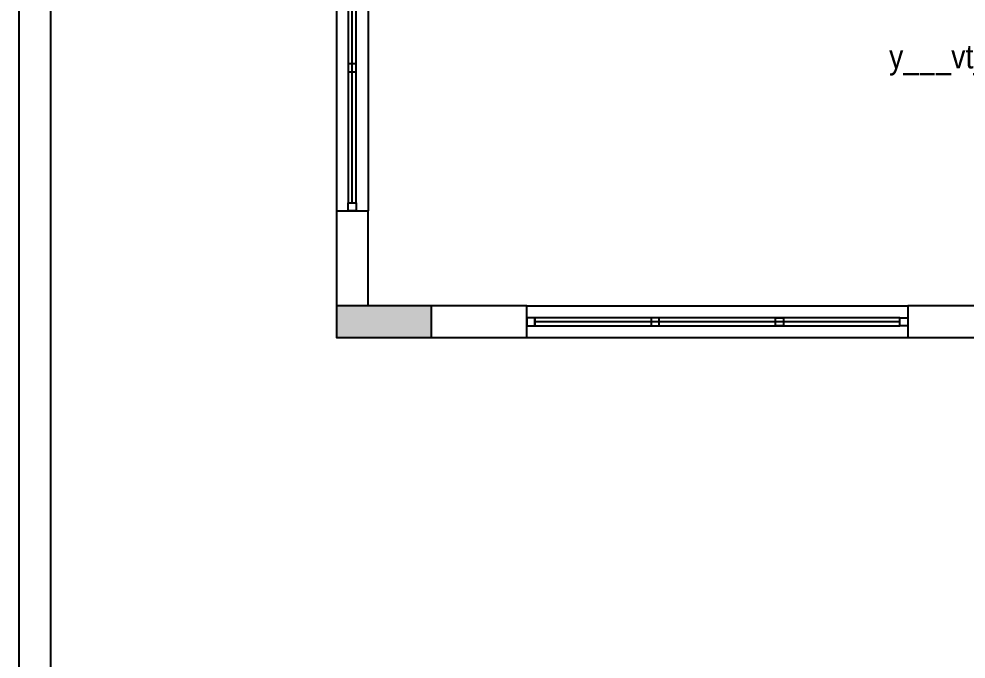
# Model space of a CAD drawing. Header units: metres. Extents: x -658 to -58, y -713 to -118.
# Drawn here: x -339.05 to -333.08, y -198.57 to -194.54 of the extents above; entities that cross this region are included whole.
import ezdxf

# ---------------------------------------------------------------- set-up
doc = ezdxf.new("R2010")
doc.units = ezdxf.units.M
doc.header["$LTSCALE"] = 100
doc.layers.add('plan', color=8, linetype='Continuous')
doc.styles.add('style12', font='xarab.shx')

# ---------------------------------------------------------------- blocks, each defined once
blk = doc.blocks.new('*U111')
blk.add_line((1.75, 0), (0.05, 0))
for points in [[(0.05, 0.025), (0, 0.025), (0, -0.025), (0.05, -0.025)], [(1.75, -0.025), (1.75, 0.025), (0.05, 0.025), (0.05, -0.025)], [(1.75, 0.025), (1.8, 0.025), (1.8, -0.025), (1.75, -0.025)]]:
    blk.add_lwpolyline(points, close=True)
blk = doc.blocks.new('*U112')
blk.add_line((2.35, 0), (0.05, 0))
for points in [[(0.05, 0.025), (0, 0.025), (0, -0.025), (0.05, -0.025)], [(2.35, -0.025), (2.35, 0.025), (0.05, 0.025), (0.05, -0.025)], [(2.35, 0.025), (2.4, 0.025), (2.4, -0.025), (2.35, -0.025)]]:
    blk.add_lwpolyline(points, close=True)
blk = doc.blocks.new('RWEFRWEFRWE')
h = blk.add_hatch(color=256)
h.dxf.hatch_style = 1
h.paths.add_polyline_path([(-227.4055, -178.6532), (-227.4055, -178.4532), (-228.0055, -178.4532), (-228.0055, -178.6532)])
blk.add_lwpolyline([(-227.4055, -178.6532), (-227.4055, -178.4532), (-228.0055, -178.4532), (-228.0055, -178.6532)], close=True)
blk = doc.blocks.new('A$Cb06f5615')
at = {"layer": 'plan'}
for p, q in [((-41.8028, 21.3095), (-41.8028, 1.3095)), ((-41.6028, 1.5095), (-41.6028, 19.1095)), ((-39.8035, 17.3095), (-39.8035, 15.5095)), ((-39.6035, 17.3095), (-39.6035, 15.5095)), ((-39.8035, 15.5095), (-39.8035, 14.7095)), ((-39.8035, 15.5095), (-39.6035, 15.5095)), ((-39.6035, 14.9095), (-39.6035, 15.5095)), ((-38.6035, 14.9095), (-39.6035, 14.9095)), ((-38.6035, 14.7095), (-38.6035, 14.9095)), ((-38.6035, 14.9095), (-36.2035, 14.9095)), ((-35.1035, 14.9095), (-36.2035, 14.9095)), ((-36.2035, 14.9095), (-36.2035, 14.7095)), ((-39.8035, 14.7095), (-38.6035, 14.7095)), ((-38.6035, 14.7095), (-36.2035, 14.7095)), ((-36.2035, 14.7095), (-32.8035, 14.7095))]:
    blk.add_line(p, q, dxfattribs=at)
for points in [[(-39.6785, 16.3845), (-39.6785, 16.4345), (-39.7285, 16.4345), (-39.7285, 16.3845)], [(-37.7702, 14.8345), (-37.8202, 14.8345), (-37.8202, 14.7845), (-37.7702, 14.7845)], [(-37.0369, 14.8345), (-36.9869, 14.8345), (-36.9869, 14.7845), (-37.0369, 14.7845)]]:
    blk.add_lwpolyline(points, close=True, dxfattribs=at)
for name, p in [('RWEFRWEFRWE', (188.202, 193.3627)), ('*U112', (-38.6035, 14.8095))]:
    blk.add_blockref(name, p, dxfattribs=at)
at = {"layer": 'plan', "rotation": 270}
blk.add_blockref('*U111', (-39.7035, 17.3095), dxfattribs=at)
at = {"layer": 'plan', "style": 'style12', "width": 0.9}
blk.add_text('y___vt___m Hg_k_____,L  ', height=0.15, dxfattribs=at).set_placement((-36.3221, 16.4061))

msp = doc.modelspace()

# ---------------------------------------------------------------- block references
at = {"layer": 'plan'}
msp.add_blockref('A$Cb06f5615', (-297.2456, -211.2557), dxfattribs=at)

doc.saveas('drawing.dxf')
